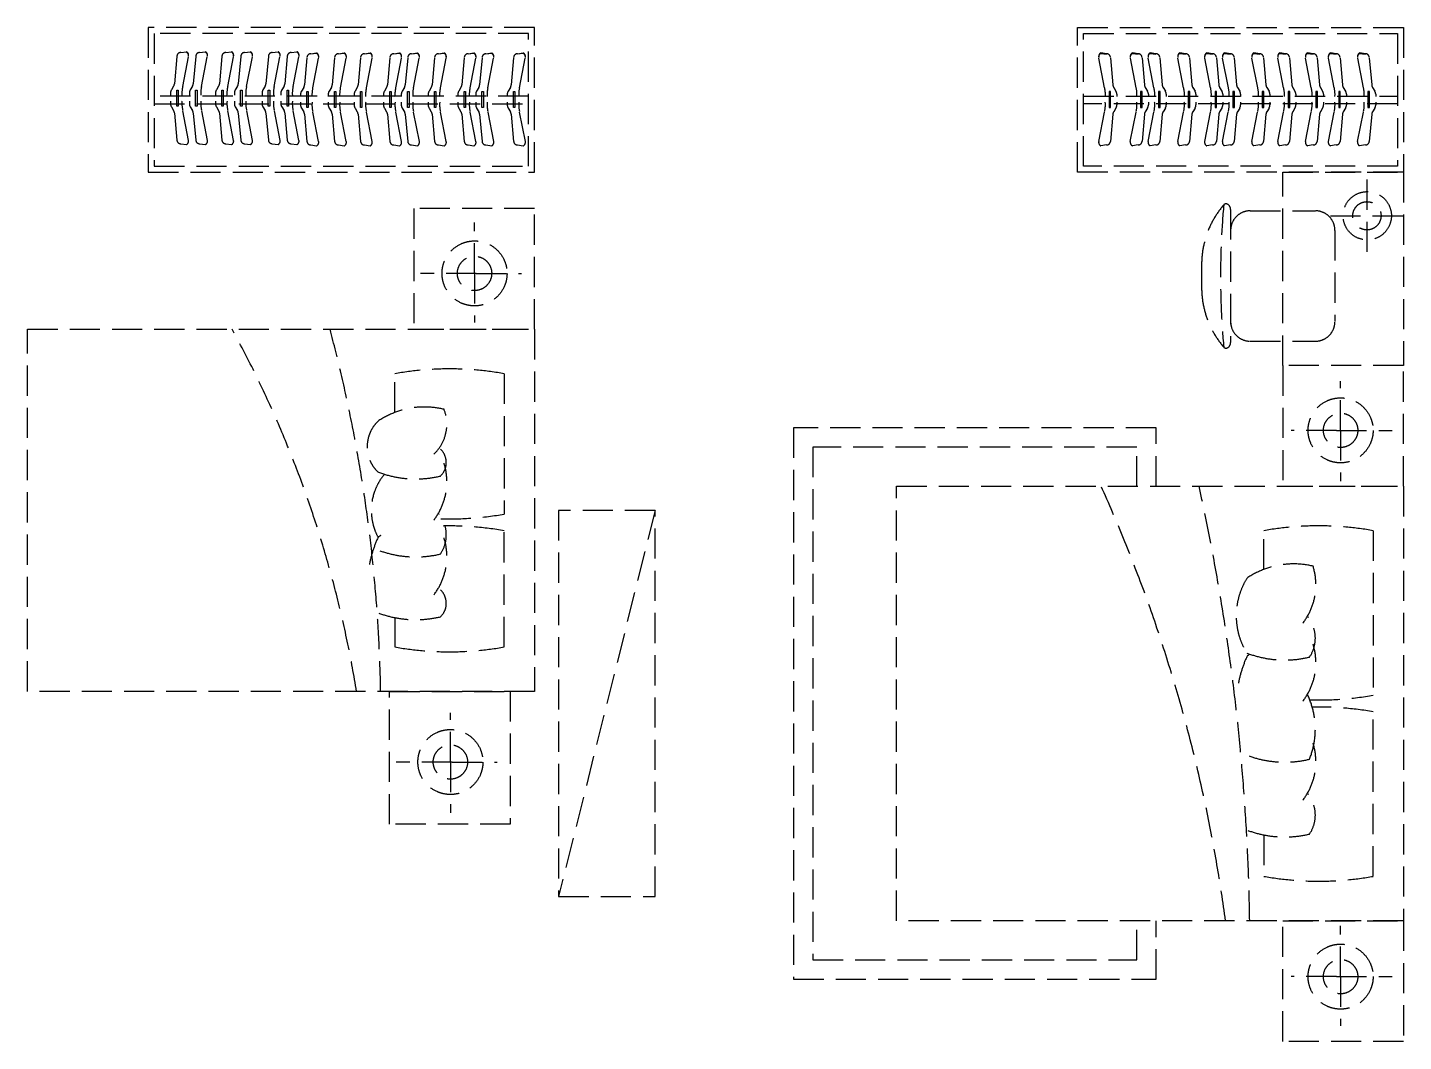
# Model space of a CAD drawing. Header units: inches. Extents: x -2597087 to 134135, y -662679 to 20000.
# Drawn here: x 33875 to 39575, y 7096 to 11296 of the extents above; entities that cross this region are included whole.
import ezdxf

# ---------------------------------------------------------------- set-up
doc = ezdxf.new("R2010")
doc.units = ezdxf.units.IN
doc.header["$LTSCALE"] = 100
doc.header["$MEASUREMENT"] = 0
doc.linetypes.add('$0$DASH', pattern=[0.35, 0.25, -0.1])
doc.linetypes.add('CENTER', pattern=[50.8, 31.75, -6.35, 6.35, -6.35])
doc.layers.add('-04给水图层', color=142, linetype='CENTER')

# ---------------------------------------------------------------- blocks, each defined once
blk = doc.blocks.new('h54h5h56j56')
at = {"layer": '-04给水图层', "color": 8, "linetype": '$0$DASH', "ltscale": 5}
for p, q in [((35975.1, 11296.3), (34375.1, 11296.3)), ((34375.1, 11296.3), (34375.1, 10696.5)), ((35975.1, 10696.5), (35975.1, 11296.3)), ((38225.1, 10696.5), (38225.1, 11296.3)), ((38225.1, 11296.3), (39575.1, 11296.3)), ((39575.1, 11296.3), (39575.1, 10696.5)), ((35950.1, 11271.3), (34400.1, 11271.3)), ((34400.1, 11271.3), (34400.1, 10721.5)), ((35950.1, 10721.5), (35950.1, 11271.3)), ((38250.1, 10721.5), (38250.1, 11271.3)), ((38250.1, 11271.3), (39550.1, 11271.3)), ((39550.1, 11271.3), (39550.1, 10721.5)), ((34494, 11176.2), (34483.9, 11063.5)), ((34509.9, 11192.7), (34534, 11196.1)), ((34534, 11194.2), (34509.9, 11190.9)), ((34518.1, 11052), (34542.4, 11176.9)), ((34572.1, 11176.2), (34562, 11063.5)), ((34588.1, 11192.7), (34612.1, 11196.1)), ((34612.1, 11194.2), (34588.1, 11190.9)), ((34596.3, 11052), (34620.5, 11176.9)), ((34680.5, 11176.2), (34670.4, 11063.5)), ((34696.4, 11192.7), (34720.5, 11196.1)), ((34720.5, 11194.2), (34696.4, 11190.9)), ((34704.6, 11052), (34728.9, 11176.9)), ((34758.6, 11176.2), (34748.5, 11063.5)), ((34774.6, 11192.7), (34798.6, 11196.1)), ((34798.6, 11194.2), (34774.6, 11190.9)), ((34782.8, 11052), (34807, 11176.9)), ((34873.1, 11176.2), (34863.1, 11063.5)), ((34889.1, 11192.7), (34913.1, 11196.1)), ((34913.1, 11194.2), (34889.1, 11190.9)), ((34897.3, 11052), (34921.5, 11176.9)), ((34951.3, 11176.2), (34941.2, 11063.5)), ((34967.2, 11192.7), (34991.3, 11196.1)), ((34991.3, 11194.2), (34967.2, 11190.9)), ((34975.4, 11052), (34999.7, 11176.9)), ((35048.7, 11187.5), (35072.8, 11190.9)), ((35072.8, 11189), (35048.7, 11185.7)), ((35163.4, 11187.5), (35187.4, 11190.9)), ((35187.4, 11189), (35163.4, 11185.7)), ((35270.8, 11187.5), (35294.8, 11190.9)), ((35294.8, 11189), (35270.8, 11185.7)), ((35392.3, 11187.5), (35416.4, 11190.9)), ((35416.4, 11189), (35392.3, 11185.7)), ((35466.1, 11187.5), (35490.1, 11190.9)), ((35490.1, 11189), (35466.1, 11185.7)), ((35577.5, 11187.5), (35601.5, 11190.9)), ((35601.5, 11189), (35577.5, 11185.7)), ((35700.4, 11187.5), (35724.4, 11190.9)), ((35724.4, 11189), (35700.4, 11185.7)), ((35774.2, 11187.5), (35798.2, 11190.9)), ((35798.2, 11189), (35774.2, 11185.7)), ((35905, 11187.5), (35929, 11190.9)), ((35929, 11189), (35905, 11185.7)), ((38345.2, 11187.5), (38321.2, 11190.9)), ((38321.2, 11189), (38345.2, 11185.7)), ((38476, 11187.5), (38452, 11190.9)), ((38452, 11189), (38476, 11185.7)), ((38549.8, 11187.5), (38525.7, 11190.9)), ((38525.7, 11189), (38549.8, 11185.7)), ((38672.7, 11187.5), (38648.7, 11190.9)), ((38648.7, 11189), (38672.7, 11185.7)), ((38784.1, 11187.5), (38760.1, 11190.9)), ((38760.1, 11189), (38784.1, 11185.7)), ((38857.9, 11187.5), (38833.8, 11190.9)), ((38833.8, 11189), (38857.9, 11185.7)), ((38979.4, 11187.5), (38955.4, 11190.9)), ((38955.4, 11189), (38979.4, 11185.7)), ((39086.8, 11187.5), (39062.8, 11190.9)), ((39062.8, 11189), (39086.8, 11185.7)), ((39201.4, 11187.5), (39177.4, 11190.9)), ((39177.4, 11189), (39201.4, 11185.7)), ((39296.4, 11187.5), (39272.4, 11190.9)), ((39272.4, 11189), (39296.4, 11185.7)), ((39417.6, 11187.5), (39393.5, 11190.9)), ((39393.5, 11189), (39417.6, 11185.7)), ((35032.8, 11171), (35022.7, 11058.3)), ((35057, 11046.9), (35081.2, 11171.7)), ((35147.4, 11171), (35137.3, 11058.3)), ((35171.6, 11046.9), (35195.8, 11171.7)), ((35254.8, 11171), (35244.8, 11058.3)), ((35279, 11046.9), (35303.3, 11171.7)), ((35376.4, 11171), (35366.3, 11058.3)), ((35400.5, 11046.9), (35424.8, 11171.7)), ((35450.1, 11171), (35440, 11058.3)), ((35474.3, 11046.9), (35498.5, 11171.7)), ((35561.5, 11171), (35551.5, 11058.3)), ((35585.7, 11046.9), (35609.9, 11171.7)), ((35684.5, 11171), (35674.4, 11058.3)), ((35708.6, 11046.9), (35732.9, 11171.7)), ((35758.2, 11171), (35748.1, 11058.3)), ((35782.4, 11046.9), (35806.6, 11171.7)), ((35889, 11171), (35879, 11058.3)), ((35913.2, 11046.9), (35937.5, 11171.7)), ((38337, 11046.9), (38312.7, 11171.7)), ((38361.1, 11171), (38371.2, 11058.3)), ((38467.8, 11046.9), (38443.5, 11171.7)), ((38492, 11171), (38502, 11058.3)), ((38541.5, 11046.9), (38517.3, 11171.7)), ((38565.7, 11171), (38575.8, 11058.3)), ((38664.5, 11046.9), (38640.2, 11171.7)), ((38688.6, 11171), (38698.7, 11058.3)), ((38775.9, 11046.9), (38751.6, 11171.7)), ((38800.1, 11171), (38810.1, 11058.3)), ((38849.6, 11046.9), (38825.4, 11171.7)), ((38873.8, 11171), (38883.9, 11058.3)), ((38971.2, 11046.9), (38946.9, 11171.7)), ((38995.3, 11171), (39005.4, 11058.3)), ((39078.6, 11046.9), (39054.4, 11171.7)), ((39102.8, 11171), (39112.9, 11058.3)), ((39193.2, 11046.9), (39169, 11171.7)), ((39217.4, 11171), (39227.5, 11058.3)), ((39288.2, 11046.9), (39263.9, 11171.7)), ((39312.3, 11171), (39322.4, 11058.3)), ((39409.4, 11046.9), (39385.1, 11171.7)), ((39433.5, 11171), (39443.6, 11058.3)), ((35950.1, 11012.1), (34400.1, 11012.1)), ((34467.4, 11025), (34467.4, 11015.8)), ((34480.4, 11052.8), (34471, 11037.7)), ((34493.1, 10970.5), (34493.1, 11037.1)), ((34493.1, 11037.1), (34499.5, 11037.1)), ((34499.5, 11037.1), (34499.5, 10970.5)), ((34545.6, 11025), (34545.6, 11015.8)), ((34558.5, 11052.8), (34549.2, 11037.7)), ((34571.2, 10970.5), (34571.2, 11037.1)), ((34571.2, 11037.1), (34577.6, 11037.1)), ((34577.6, 11037.1), (34577.6, 10970.5)), ((34653.9, 11025), (34653.9, 11015.8)), ((34666.9, 11052.8), (34657.5, 11037.7)), ((34679.6, 10970.5), (34679.6, 11037.1)), ((34679.6, 11037.1), (34686, 11037.1)), ((34686, 11037.1), (34686, 10970.5)), ((34732.1, 11025), (34732.1, 11015.8)), ((34745, 11052.8), (34735.7, 11037.7)), ((34757.7, 10970.5), (34757.7, 11037.1)), ((34757.7, 11037.1), (34764.1, 11037.1)), ((34764.1, 11037.1), (34764.1, 10970.5)), ((34846.6, 11025), (34846.6, 11015.8)), ((34859.5, 11052.8), (34850.2, 11037.7)), ((34872.2, 10970.5), (34872.2, 11037.1)), ((34872.2, 11037.1), (34878.6, 11037.1)), ((34878.6, 11037.1), (34878.6, 10970.5)), ((34924.7, 11025), (34924.7, 11015.8)), ((34937.7, 11052.8), (34928.3, 11037.7)), ((34950.4, 10970.5), (34950.4, 11037.1)), ((34950.4, 11037.1), (34956.8, 11037.1)), ((34956.8, 11037.1), (34956.8, 10970.5)), ((35006.3, 11019.8), (35006.3, 11010.6)), ((35019.2, 11047.6), (35009.8, 11032.5)), ((35031.9, 10965.3), (35031.9, 11031.9)), ((35031.9, 11031.9), (35038.3, 11031.9)), ((35038.3, 11031.9), (35038.3, 10965.3)), ((35120.9, 11019.8), (35120.9, 11010.6)), ((35133.8, 11047.6), (35124.4, 11032.5)), ((35146.5, 10965.3), (35146.5, 11031.9)), ((35146.5, 11031.9), (35152.9, 11031.9)), ((35152.9, 11031.9), (35152.9, 10965.3)), ((35228.3, 11019.8), (35228.3, 11010.6)), ((35241.3, 11047.6), (35231.9, 11032.5)), ((35254, 10965.3), (35254, 11031.9)), ((35254, 11031.9), (35260.3, 11031.9)), ((35260.3, 11031.9), (35260.3, 10965.3)), ((35349.8, 11019.8), (35349.8, 11010.6)), ((35362.8, 11047.6), (35353.4, 11032.5)), ((35375.5, 10965.3), (35375.5, 11031.9)), ((35375.5, 11031.9), (35381.9, 11031.9)), ((35381.9, 11031.9), (35381.9, 10965.3)), ((35423.6, 11019.8), (35423.6, 11010.6)), ((35436.5, 11047.6), (35427.2, 11032.5)), ((35449.2, 11031.9), (35455.6, 11031.9)), ((35449.2, 10965.3), (35449.2, 11031.9)), ((35455.6, 11031.9), (35455.6, 10965.3)), ((35535, 11019.8), (35535, 11010.6)), ((35547.9, 11047.6), (35538.6, 11032.5)), ((35560.6, 11031.9), (35567, 11031.9)), ((35560.6, 10965.3), (35560.6, 11031.9)), ((35567, 11031.9), (35567, 10965.3)), ((35657.9, 11019.8), (35657.9, 11010.6)), ((35670.9, 11047.6), (35661.5, 11032.5)), ((35683.6, 10965.3), (35683.6, 11031.9)), ((35683.6, 11031.9), (35690, 11031.9)), ((35690, 11031.9), (35690, 10965.3)), ((35731.7, 11019.8), (35731.7, 11010.6)), ((35744.6, 11047.6), (35735.3, 11032.5)), ((35757.3, 11031.9), (35763.7, 11031.9)), ((35757.3, 10965.3), (35757.3, 11031.9)), ((35763.7, 11031.9), (35763.7, 10965.3)), ((35862.5, 11019.8), (35862.5, 11010.6)), ((35875.5, 11047.6), (35866.1, 11032.5)), ((35888.2, 10965.3), (35888.2, 11031.9)), ((35888.2, 11031.9), (35894.5, 11031.9)), ((35894.5, 11031.9), (35894.5, 10965.3)), ((38250.1, 11012.1), (39550.1, 11012.1)), ((38355.6, 11031.9), (38355.6, 10965.3)), ((38362, 11031.9), (38355.6, 11031.9)), ((38362, 10965.3), (38362, 11031.9)), ((38374.7, 11047.6), (38384.1, 11032.5)), ((38387.7, 11019.8), (38387.7, 11010.6)), ((38492.8, 11031.9), (38486.4, 11031.9)), ((38486.4, 11031.9), (38486.4, 10965.3)), ((38492.8, 10965.3), (38492.8, 11031.9)), ((38505.5, 11047.6), (38514.9, 11032.5)), ((38518.5, 11019.8), (38518.5, 11010.6)), ((38560.2, 11031.9), (38560.2, 10965.3)), ((38566.6, 11031.9), (38560.2, 11031.9)), ((38566.6, 10965.3), (38566.6, 11031.9)), ((38579.3, 11047.6), (38588.7, 11032.5)), ((38592.3, 11019.8), (38592.3, 11010.6)), ((38689.5, 11031.9), (38683.1, 11031.9)), ((38683.1, 11031.9), (38683.1, 10965.3)), ((38689.5, 10965.3), (38689.5, 11031.9)), ((38702.2, 11047.6), (38711.6, 11032.5)), ((38715.2, 11019.8), (38715.2, 11010.6)), ((38800.9, 11031.9), (38794.5, 11031.9)), ((38794.5, 11031.9), (38794.5, 10965.3)), ((38800.9, 10965.3), (38800.9, 11031.9)), ((38813.6, 11047.6), (38823, 11032.5)), ((38826.6, 11019.8), (38826.6, 11010.6)), ((38868.3, 11031.9), (38868.3, 10965.3)), ((38874.7, 11031.9), (38868.3, 11031.9)), ((38874.7, 10965.3), (38874.7, 11031.9)), ((38887.4, 11047.6), (38896.8, 11032.5)), ((38900.4, 11019.8), (38900.4, 11010.6)), ((38989.8, 11031.9), (38989.8, 10965.3)), ((38996.2, 11031.9), (38989.8, 11031.9)), ((38996.2, 10965.3), (38996.2, 11031.9)), ((39008.9, 11047.6), (39018.3, 11032.5)), ((39021.9, 11019.8), (39021.9, 11010.6)), ((39097.3, 11031.9), (39097.3, 10965.3)), ((39103.7, 11031.9), (39097.3, 11031.9)), ((39103.7, 10965.3), (39103.7, 11031.9)), ((39116.4, 11047.6), (39125.7, 11032.5)), ((39129.3, 11019.8), (39129.3, 11010.6)), ((39211.9, 11031.9), (39211.9, 10965.3)), ((39218.3, 11031.9), (39211.9, 11031.9)), ((39218.3, 10965.3), (39218.3, 11031.9)), ((39231, 11047.6), (39240.3, 11032.5)), ((39243.9, 11019.8), (39243.9, 11010.6)), ((39306.8, 11031.9), (39306.8, 10965.3)), ((39313.2, 11031.9), (39306.8, 11031.9)), ((39313.2, 10965.3), (39313.2, 11031.9)), ((39325.9, 11047.6), (39335.3, 11032.5)), ((39338.9, 11019.8), (39338.9, 11010.6)), ((39428, 11031.9), (39428, 10965.3)), ((39434.4, 11031.9), (39428, 11031.9)), ((39434.4, 10965.3), (39434.4, 11031.9)), ((39447.1, 11047.6), (39456.5, 11032.5)), ((39460.1, 11019.8), (39460.1, 11010.6)), ((34400.1, 10980.7), (35950.1, 10980.7)), ((34467.4, 10991.8), (34467.4, 10980.7)), ((34471, 10968.1), (34480.4, 10952.9)), ((34499.5, 10970.5), (34493.1, 10970.5)), ((34542.4, 10828.8), (34518.1, 10953.7)), ((34545.6, 10991.8), (34545.6, 10980.7)), ((34549.2, 10968.1), (34558.5, 10952.9)), ((34577.6, 10970.5), (34571.2, 10970.5)), ((34620.5, 10828.8), (34596.3, 10953.7)), ((34653.9, 10991.8), (34653.9, 10980.7)), ((34657.5, 10968.1), (34666.9, 10952.9)), ((34686, 10970.5), (34679.6, 10970.5)), ((34728.9, 10828.8), (34704.6, 10953.7)), ((34732.1, 10991.8), (34732.1, 10980.7)), ((34735.7, 10968.1), (34745, 10952.9)), ((34764.1, 10970.5), (34757.7, 10970.5)), ((34807, 10828.8), (34782.8, 10953.7)), ((34846.6, 10991.8), (34846.6, 10980.7)), ((34850.2, 10968.1), (34859.5, 10952.9)), ((34878.6, 10970.5), (34872.2, 10970.5)), ((34921.5, 10828.8), (34897.3, 10953.7)), ((34924.7, 10991.8), (34924.7, 10980.7)), ((34928.3, 10968.1), (34937.7, 10952.9)), ((34956.8, 10970.5), (34950.4, 10970.5)), ((34999.7, 10828.8), (34975.4, 10953.7)), ((35006.3, 10986.6), (35006.3, 10975.5)), ((35009.8, 10962.9), (35019.2, 10947.7)), ((35038.3, 10965.3), (35031.9, 10965.3)), ((35081.2, 10823.6), (35057, 10948.5)), ((35120.9, 10986.6), (35120.9, 10975.5)), ((35124.4, 10962.9), (35133.8, 10947.7)), ((35152.9, 10965.3), (35146.5, 10965.3)), ((35195.8, 10823.6), (35171.6, 10948.5)), ((35228.3, 10986.6), (35228.3, 10975.5)), ((35231.9, 10962.9), (35241.3, 10947.7)), ((35260.3, 10965.3), (35254, 10965.3)), ((35303.3, 10823.6), (35279, 10948.5)), ((35349.8, 10986.6), (35349.8, 10975.5)), ((35353.4, 10962.9), (35362.8, 10947.7)), ((35381.9, 10965.3), (35375.5, 10965.3)), ((35424.8, 10823.6), (35400.5, 10948.5)), ((35423.6, 10986.6), (35423.6, 10975.5)), ((35427.2, 10962.9), (35436.5, 10947.7)), ((35455.6, 10965.3), (35449.2, 10965.3)), ((35498.5, 10823.6), (35474.3, 10948.5)), ((35535, 10986.6), (35535, 10975.5)), ((35538.6, 10962.9), (35547.9, 10947.7)), ((35567, 10965.3), (35560.6, 10965.3)), ((35609.9, 10823.6), (35585.7, 10948.5)), ((35657.9, 10986.6), (35657.9, 10975.5)), ((35661.5, 10962.9), (35670.9, 10947.7)), ((35690, 10965.3), (35683.6, 10965.3)), ((35732.9, 10823.6), (35708.6, 10948.5)), ((35731.7, 10986.6), (35731.7, 10975.5)), ((35735.3, 10962.9), (35744.6, 10947.7)), ((35763.7, 10965.3), (35757.3, 10965.3)), ((35806.6, 10823.6), (35782.4, 10948.5)), ((35862.5, 10986.6), (35862.5, 10975.5)), ((35866.1, 10962.9), (35875.5, 10947.7)), ((35894.5, 10965.3), (35888.2, 10965.3)), ((35937.5, 10823.6), (35913.2, 10948.5)), ((39550.1, 10980.7), (38250.1, 10980.7)), ((38312.7, 10823.6), (38337, 10948.5)), ((38355.6, 10965.3), (38362, 10965.3)), ((38384.1, 10962.9), (38374.7, 10947.7)), ((38387.7, 10986.6), (38387.7, 10975.5)), ((38443.5, 10823.6), (38467.8, 10948.5)), ((38486.4, 10965.3), (38492.8, 10965.3)), ((38514.9, 10962.9), (38505.5, 10947.7)), ((38517.3, 10823.6), (38541.5, 10948.5)), ((38518.5, 10986.6), (38518.5, 10975.5)), ((38560.2, 10965.3), (38566.6, 10965.3)), ((38588.7, 10962.9), (38579.3, 10947.7)), ((38592.3, 10986.6), (38592.3, 10975.5)), ((38640.2, 10823.6), (38664.5, 10948.5)), ((38683.1, 10965.3), (38689.5, 10965.3)), ((38711.6, 10962.9), (38702.2, 10947.7)), ((38715.2, 10986.6), (38715.2, 10975.5)), ((38751.6, 10823.6), (38775.9, 10948.5)), ((38794.5, 10965.3), (38800.9, 10965.3)), ((38823, 10962.9), (38813.6, 10947.7)), ((38825.4, 10823.6), (38849.6, 10948.5)), ((38826.6, 10986.6), (38826.6, 10975.5)), ((38868.3, 10965.3), (38874.7, 10965.3)), ((38896.8, 10962.9), (38887.4, 10947.7)), ((38900.4, 10986.6), (38900.4, 10975.5)), ((38946.9, 10823.6), (38971.2, 10948.5)), ((38989.8, 10965.3), (38996.2, 10965.3)), ((39018.3, 10962.9), (39008.9, 10947.7)), ((39021.9, 10986.6), (39021.9, 10975.5)), ((39054.4, 10823.6), (39078.6, 10948.5)), ((39097.3, 10965.3), (39103.7, 10965.3)), ((39125.7, 10962.9), (39116.4, 10947.7)), ((39129.3, 10986.6), (39129.3, 10975.5)), ((39169, 10823.6), (39193.2, 10948.5)), ((39211.9, 10965.3), (39218.3, 10965.3)), ((39240.3, 10962.9), (39231, 10947.7)), ((39243.9, 10986.6), (39243.9, 10975.5)), ((39263.9, 10823.6), (39288.2, 10948.5)), ((39306.8, 10965.3), (39313.2, 10965.3)), ((39335.3, 10962.9), (39325.9, 10947.7)), ((39338.9, 10986.6), (39338.9, 10975.5)), ((39385.1, 10823.6), (39409.4, 10948.5)), ((39428, 10965.3), (39434.4, 10965.3)), ((39456.5, 10962.9), (39447.1, 10947.7)), ((39460.1, 10986.6), (39460.1, 10975.5)), ((34483.9, 10942.2), (34494, 10829.6)), ((34562, 10942.2), (34572.1, 10829.6)), ((34670.4, 10942.2), (34680.5, 10829.6)), ((34748.5, 10942.2), (34758.6, 10829.6)), ((34863.1, 10942.2), (34873.1, 10829.6)), ((34941.2, 10942.2), (34951.3, 10829.6)), ((35022.7, 10937), (35032.8, 10824.4)), ((35137.3, 10937), (35147.4, 10824.4)), ((35244.8, 10937), (35254.8, 10824.4)), ((35366.3, 10937), (35376.4, 10824.4)), ((35440, 10937), (35450.1, 10824.4)), ((35551.5, 10937), (35561.5, 10824.4)), ((35674.4, 10937), (35684.5, 10824.4)), ((35748.1, 10937), (35758.2, 10824.4)), ((35879, 10937), (35889, 10824.4)), ((38371.2, 10937), (38361.1, 10824.4)), ((38502, 10937), (38492, 10824.4)), ((38575.8, 10937), (38565.7, 10824.4)), ((38698.7, 10937), (38688.6, 10824.4)), ((38810.1, 10937), (38800.1, 10824.4)), ((38883.9, 10937), (38873.8, 10824.4)), ((39005.4, 10937), (38995.3, 10824.4)), ((39112.9, 10937), (39102.8, 10824.4)), ((39227.5, 10937), (39217.4, 10824.4)), ((39322.4, 10937), (39312.3, 10824.4)), ((39443.6, 10937), (39433.5, 10824.4)), ((34509.9, 10814.9), (34534, 10811.5)), ((34588.1, 10814.9), (34612.1, 10811.5)), ((34696.4, 10814.9), (34720.5, 10811.5)), ((34774.6, 10814.9), (34798.6, 10811.5)), ((34889.1, 10814.9), (34913.1, 10811.5)), ((34967.2, 10814.9), (34991.3, 10811.5)), ((35048.7, 10809.7), (35072.8, 10806.3)), ((35163.4, 10809.7), (35187.4, 10806.3)), ((35270.8, 10809.7), (35294.8, 10806.3)), ((35392.3, 10809.7), (35416.4, 10806.3)), ((35466.1, 10809.7), (35490.1, 10806.3)), ((35577.5, 10809.7), (35601.5, 10806.3)), ((35700.4, 10809.7), (35724.4, 10806.3)), ((35774.2, 10809.7), (35798.2, 10806.3)), ((35905, 10809.7), (35929, 10806.3)), ((38345.2, 10809.7), (38321.2, 10806.3)), ((38476, 10809.7), (38452, 10806.3)), ((38549.8, 10809.7), (38525.7, 10806.3)), ((38672.7, 10809.7), (38648.7, 10806.3)), ((38784.1, 10809.7), (38760.1, 10806.3)), ((38857.9, 10809.7), (38833.8, 10806.3)), ((38979.4, 10809.7), (38955.4, 10806.3)), ((39086.8, 10809.7), (39062.8, 10806.3)), ((39201.4, 10809.7), (39177.4, 10806.3)), ((39296.4, 10809.7), (39272.4, 10806.3)), ((39417.6, 10809.7), (39393.5, 10806.3)), ((34400.1, 10721.5), (35950.1, 10721.5)), ((39550.1, 10721.5), (38250.1, 10721.5)), ((34375.1, 10696.5), (35975.1, 10696.5)), ((39575.1, 10696.5), (38225.1, 10696.5)), ((39075.1, 9896.2), (39075.1, 10696.5)), ((39075.1, 10696.5), (39575.1, 10696.5)), ((39423.7, 10666.5), (39423.7, 10366.5)), ((39575.1, 10696.5), (39575.1, 9896.2)), ((35975.1, 10546.2), (35475.1, 10546.2)), ((35475.1, 10546.2), (35475.1, 10046.3)), ((35975.1, 10046.3), (35975.1, 10546.2)), ((35727, 10277.8), (35727, 10488.8)), ((38859.1, 10543), (38859.1, 9991)), ((38940.1, 10537), (39210.1, 10537)), ((39272.4, 10516.5), (39572.4, 10516.5)), ((39291.1, 10456), (39291.1, 10078)), ((38739.1, 10326.5), (38739.1, 10207.6)), ((35734.1, 10277.8), (35502.6, 10277.8)), ((35727, 10277.8), (35727, 10074.5)), ((35734.1, 10277.8), (35920.9, 10277.8)), ((33875.2, 8546.3), (33875.2, 10046.3)), ((33875.2, 10046.3), (35975.1, 10046.3)), ((35475.1, 10046.3), (35975.1, 10046.3)), ((35975.1, 10046.3), (35975.1, 10046.3)), ((35975.1, 10046.3), (35975.1, 8546.3)), ((38940.1, 9997), (39210.1, 9997)), ((35396.6, 9701.7), (35396.6, 9862.1)), ((35850, 9862.1), (35850, 9280.9)), ((39575.1, 9896.2), (39075.1, 9896.2)), ((39075.1, 9896.2), (39075.1, 9396.2)), ((39575.1, 9896.2), (39075.1, 9896.2)), ((39575.1, 9396.2), (39575.1, 9896.2)), ((39314.7, 9627.7), (39314.7, 9831)), ((38550.2, 9638.7), (37048.5, 9638.7)), ((37048.5, 9638.7), (37048.5, 7353.8)), ((38550.2, 9396.2), (38550.2, 9638.7)), ((39297.4, 9627.7), (39110.5, 9627.7)), ((39297.4, 9627.7), (39528.8, 9627.7)), ((39314.7, 9627.7), (39314.7, 9416.6)), ((38470.2, 9558.7), (37128.5, 9558.7)), ((37128.5, 9558.7), (37128.5, 7433.8)), ((38470.2, 9396.2), (38470.2, 9558.7)), ((37475.2, 7596.2), (37475.2, 9396.2)), ((37475.2, 9396.2), (39575.1, 9396.2)), ((39075.1, 9396.2), (39575.1, 9396.2)), ((39575.1, 9396.2), (39575.1, 9396.2)), ((39575.1, 9396.2), (39575.1, 7596.2)), ((36475.1, 9296.2), (36075.1, 9296.2)), ((36075.1, 9296.2), (36075.1, 7696.2)), ((36475.1, 9296.2), (36075.1, 7696.2)), ((36475.1, 7696.2), (36475.1, 9296.2)), ((35850, 8730.4), (35850, 9211.6)), ((38996.6, 9051.7), (38996.6, 9212.1)), ((39450, 9212.1), (39450, 8530.9)), ((35396.6, 8852), (35396.6, 8730.4)), ((35975.1, 8546.3), (33875.2, 8546.3)), ((35375.1, 8546.3), (35875.1, 8546.3)), ((35375.1, 7996.3), (35375.1, 8546.3)), ((35875.1, 8546.3), (35875.1, 7996.3)), ((35627, 8253.9), (35627, 8457.1)), ((39450, 7780.4), (39450, 8461.6)), ((35634.1, 8253.9), (35402.6, 8253.9)), ((35627, 8253.9), (35627, 8042.8)), ((35634.1, 8253.9), (35820.9, 8253.9)), ((35875.1, 7996.3), (35375.1, 7996.3)), ((38996.6, 7952), (38996.6, 7780.4)), ((36075.1, 7696.2), (36475.1, 7696.2)), ((39575.1, 7596.2), (37475.2, 7596.2)), ((38470.2, 7433.8), (38470.2, 7596.2)), ((38550.2, 7353.8), (38550.2, 7596.2)), ((39075.1, 7096.3), (39075.1, 7596.2)), ((39075.1, 7596.2), (39575.1, 7596.2)), ((39575.1, 7596.2), (39575.1, 7096.3)), ((39314.7, 7364.8), (39314.7, 7575.8)), ((37128.5, 7433.8), (38470.2, 7433.8)), ((37048.5, 7353.8), (38550.2, 7353.8)), ((39297.4, 7364.8), (39110.5, 7364.8)), ((39297.4, 7364.8), (39528.8, 7364.8)), ((39314.7, 7364.8), (39314.7, 7161.5)), ((39575.1, 7096.3), (39075.1, 7096.3))]:
    blk.add_line(p, q, dxfattribs=at)
for centre, radius in [((39425.1, 10516.5), 100), ((39423.7, 10516.5), 58.5), ((35727, 10277.8), 134.6), ((35727, 10277.8), 71.1), ((39314.7, 9627.7), 134.6), ((39314.7, 9627.7), 71.1), ((35627, 8253.9), 134.6), ((35627, 8253.9), 71.1), ((39314.7, 7364.8), 134.6), ((39314.7, 7364.8), 71.1)]:
    blk.add_circle(centre, radius, dxfattribs=at)
for centre, radius, start, end in [((34509.9, 11176.7), 16, 90, 175.3763), ((34526.7, 11181.8), 16, 349.0111, 62.9433), ((34526.7, 11180), 16, 349.0111, 62.9433), ((34588.1, 11176.7), 16, 90, 175.3763), ((34604.8, 11181.8), 16, 349.0111, 62.9433), ((34604.8, 11180), 16, 349.0111, 62.9433), ((34696.4, 11176.7), 16, 90, 175.3763), ((34713.2, 11181.8), 16, 349.0111, 62.9433), ((34713.2, 11180), 16, 349.0111, 62.9433), ((34774.6, 11176.7), 16, 90, 175.3763), ((34791.3, 11181.8), 16, 349.0111, 62.9433), ((34791.3, 11180), 16, 349.0111, 62.9433), ((34889.1, 11176.7), 16, 90, 175.3763), ((34905.8, 11181.8), 16, 349.0111, 62.9433), ((34905.8, 11180), 16, 349.0111, 62.9433), ((34967.2, 11176.7), 16, 90, 175.3763), ((34984, 11181.8), 16, 349.0111, 62.9433), ((34984, 11180), 16, 349.0111, 62.9433), ((35048.7, 11171.5), 16, 90, 175.3763), ((35065.5, 11176.6), 16, 349.0111, 62.9433), ((35065.5, 11174.8), 16, 349.0111, 62.9433), ((35163.4, 11171.5), 16, 90, 175.3763), ((35180.1, 11176.6), 16, 349.0111, 62.9433), ((35180.1, 11174.8), 16, 349.0111, 62.9433), ((35270.8, 11171.5), 16, 90, 175.3763), ((35287.5, 11176.6), 16, 349.0111, 62.9433), ((35287.5, 11174.8), 16, 349.0111, 62.9433), ((35392.3, 11171.5), 16, 90, 175.3763), ((35409.1, 11176.6), 16, 349.0111, 62.9433), ((35409.1, 11174.8), 16, 349.0111, 62.9433), ((35466.1, 11171.5), 16, 90, 175.3763), ((35482.8, 11176.6), 16, 349.0111, 62.9433), ((35482.8, 11174.8), 16, 349.0111, 62.9433), ((35577.5, 11171.5), 16, 90, 175.3763), ((35594.2, 11176.6), 16, 349.0111, 62.9433), ((35594.2, 11174.8), 16, 349.0111, 62.9433), ((35700.4, 11171.5), 16, 90, 175.3763), ((35717.2, 11176.6), 16, 349.0111, 62.9433), ((35717.2, 11174.8), 16, 349.0111, 62.9433), ((35774.2, 11171.5), 16, 90, 175.3763), ((35790.9, 11176.6), 16, 349.0111, 62.9433), ((35790.9, 11174.8), 16, 349.0111, 62.9433), ((35905, 11171.5), 16, 90, 175.3763), ((35921.7, 11176.6), 16, 349.0111, 62.9433), ((35921.7, 11174.8), 16, 349.0111, 62.9433), ((38328.4, 11176.6), 16, 117.0567, 190.9889), ((38328.4, 11174.8), 16, 117.0567, 190.9889), ((38345.2, 11171.5), 16, 4.6237, 90), ((38459.2, 11176.6), 16, 117.0567, 190.9889), ((38459.2, 11174.8), 16, 117.0567, 190.9889), ((38476, 11171.5), 16, 4.6237, 90), ((38533, 11176.6), 16, 117.0567, 190.9889), ((38533, 11174.8), 16, 117.0567, 190.9889), ((38549.8, 11171.5), 16, 4.6237, 90), ((38655.9, 11176.6), 16, 117.0567, 190.9889), ((38655.9, 11174.8), 16, 117.0567, 190.9889), ((38672.7, 11171.5), 16, 4.6237, 90), ((38767.3, 11176.6), 16, 117.0567, 190.9889), ((38767.3, 11174.8), 16, 117.0567, 190.9889), ((38784.1, 11171.5), 16, 4.6237, 90), ((38841.1, 11176.6), 16, 117.0567, 190.9889), ((38841.1, 11174.8), 16, 117.0567, 190.9889), ((38857.9, 11171.5), 16, 4.6237, 90), ((38962.6, 11176.6), 16, 117.0567, 190.9889), ((38962.6, 11174.8), 16, 117.0567, 190.9889), ((38979.4, 11171.5), 16, 4.6237, 90), ((39070.1, 11176.6), 16, 117.0567, 190.9889), ((39070.1, 11174.8), 16, 117.0567, 190.9889), ((39086.8, 11171.5), 16, 4.6237, 90), ((39184.7, 11176.6), 16, 117.0567, 190.9889), ((39184.7, 11174.8), 16, 117.0567, 190.9889), ((39201.4, 11171.5), 16, 4.6237, 90), ((39279.6, 11176.6), 16, 117.0567, 190.9889), ((39279.6, 11174.8), 16, 117.0567, 190.9889), ((39296.4, 11171.5), 16, 4.6237, 90), ((39400.8, 11176.6), 16, 117.0567, 190.9889), ((39400.8, 11174.8), 16, 117.0567, 190.9889), ((39417.6, 11171.5), 16, 4.6237, 90), ((34460, 11065.5), 24, 328.2863, 355.3763), ((34538.1, 11065.5), 24, 328.2863, 355.3763), ((34646.5, 11065.5), 24, 328.2863, 355.3763), ((34724.6, 11065.5), 24, 328.2863, 355.3763), ((34839.1, 11065.5), 24, 328.2863, 355.3763), ((34917.3, 11065.5), 24, 328.2863, 355.3763), ((34998.8, 11060.3), 24, 328.2863, 355.3763), ((35113.4, 11060.3), 24, 328.2863, 355.3763), ((35220.8, 11060.3), 24, 328.2863, 355.3763), ((35342.4, 11060.3), 24, 328.2863, 355.3763), ((35416.1, 11060.3), 24, 328.2863, 355.3763), ((35527.5, 11060.3), 24, 328.2863, 355.3763), ((35650.5, 11060.3), 24, 328.2863, 355.3763), ((35724.2, 11060.3), 24, 328.2863, 355.3763), ((35855, 11060.3), 24, 328.2863, 355.3763), ((38395.1, 11060.3), 24, 184.6237, 211.7137), ((38526, 11060.3), 24, 184.6237, 211.7137), ((38599.7, 11060.3), 24, 184.6237, 211.7137), ((38722.6, 11060.3), 24, 184.6237, 211.7137), ((38834.1, 11060.3), 24, 184.6237, 211.7137), ((38907.8, 11060.3), 24, 184.6237, 211.7137), ((39029.3, 11060.3), 24, 184.6237, 211.7137), ((39136.8, 11060.3), 24, 184.6237, 211.7137), ((39251.4, 11060.3), 24, 184.6237, 211.7137), ((39346.3, 11060.3), 24, 184.6237, 211.7137), ((39467.5, 11060.3), 24, 184.6237, 211.7137), ((34491.4, 11025), 24, 148.2863, 180), ((34629.6, 11024.6), 114.8, 166.1772, 184.416), ((34569.6, 11025), 24, 148.2863, 180), ((34707.7, 11024.6), 114.8, 166.1772, 184.416), ((34677.9, 11025), 24, 148.2863, 180), ((34816.1, 11024.6), 114.8, 166.1772, 184.416), ((34756.1, 11025), 24, 148.2863, 180), ((34894.2, 11024.6), 114.8, 166.1772, 184.416), ((34870.6, 11025), 24, 148.2863, 180), ((35008.7, 11024.6), 114.8, 166.1772, 184.416), ((34948.7, 11025), 24, 148.2863, 180), ((35086.9, 11024.6), 114.8, 166.1772, 184.416), ((35030.3, 11019.8), 24, 148.2863, 180), ((35168.4, 11019.4), 114.8, 166.1772, 184.416), ((35144.9, 11019.8), 24, 148.2863, 180), ((35283, 11019.4), 114.8, 166.1772, 184.416), ((35252.3, 11019.8), 24, 148.2863, 180), ((35390.4, 11019.4), 114.8, 166.1772, 184.416), ((35373.8, 11019.8), 24, 148.2863, 180), ((35512, 11019.4), 114.8, 166.1772, 184.416), ((35447.6, 11019.8), 24, 148.2863, 180), ((35585.7, 11019.4), 114.8, 166.1772, 184.416), ((35559, 11019.8), 24, 148.2863, 180), ((35697.1, 11019.4), 114.8, 166.1772, 184.416), ((35681.9, 11019.8), 24, 148.2863, 180), ((35820.1, 11019.4), 114.8, 166.1772, 184.416), ((35755.7, 11019.8), 24, 148.2863, 180), ((35893.8, 11019.4), 114.8, 166.1772, 184.416), ((35886.5, 11019.8), 24, 148.2863, 180), ((36024.6, 11019.4), 114.8, 166.1772, 184.416), ((38225.5, 11019.4), 114.8, 355.584, 13.8228), ((38363.7, 11019.8), 24, 0, 31.7137), ((38356.4, 11019.4), 114.8, 355.584, 13.8228), ((38494.5, 11019.8), 24, 0, 31.7137), ((38430.1, 11019.4), 114.8, 355.584, 13.8228), ((38568.3, 11019.8), 24, 0, 31.7137), ((38553, 11019.4), 114.8, 355.584, 13.8228), ((38691.2, 11019.8), 24, 0, 31.7137), ((38664.4, 11019.4), 114.8, 355.584, 13.8228), ((38802.6, 11019.8), 24, 0, 31.7137), ((38738.2, 11019.4), 114.8, 355.584, 13.8228), ((38876.4, 11019.8), 24, 0, 31.7137), ((38859.7, 11019.4), 114.8, 355.584, 13.8228), ((38997.9, 11019.8), 24, 0, 31.7137), ((38967.2, 11019.4), 114.8, 355.584, 13.8228), ((39105.3, 11019.8), 24, 0, 31.7137), ((39081.8, 11019.4), 114.8, 355.584, 13.8228), ((39219.9, 11019.8), 24, 0, 31.7137), ((39176.7, 11019.4), 114.8, 355.584, 13.8228), ((39314.9, 11019.8), 24, 0, 31.7137), ((39297.9, 11019.4), 114.8, 355.584, 13.8228), ((39436.1, 11019.8), 24, 0, 31.7137), ((34491.4, 10980.7), 24, 180, 211.7137), ((34460, 10940.3), 24, 4.6237, 31.7137), ((34629.6, 10981.1), 114.8, 174.6535, 193.8228), ((34569.6, 10980.7), 24, 180, 211.7137), ((34538.1, 10940.3), 24, 4.6237, 31.7137), ((34707.7, 10981.1), 114.8, 174.6535, 193.8228), ((34677.9, 10980.7), 24, 180, 211.7137), ((34646.5, 10940.3), 24, 4.6237, 31.7137), ((34816.1, 10981.1), 114.8, 174.6535, 193.8228), ((34756.1, 10980.7), 24, 180, 211.7137), ((34724.6, 10940.3), 24, 4.6237, 31.7137), ((34894.2, 10981.1), 114.8, 174.6535, 193.8228), ((34870.6, 10980.7), 24, 180, 211.7137), ((34839.1, 10940.3), 24, 4.6237, 31.7137), ((35008.7, 10981.1), 114.8, 174.6535, 193.8228), ((34948.7, 10980.7), 24, 180, 211.7137), ((34917.3, 10940.3), 24, 4.6237, 31.7137), ((35086.9, 10981.1), 114.8, 174.6535, 193.8228), ((35030.3, 10975.5), 24, 180, 211.7137), ((34998.8, 10935.1), 24, 4.6237, 31.7137), ((35168.4, 10975.9), 114.8, 174.6535, 193.8228), ((35144.9, 10975.5), 24, 180, 211.7137), ((35113.4, 10935.1), 24, 4.6237, 31.7137), ((35283, 10975.9), 114.8, 174.6535, 193.8228), ((35252.3, 10975.5), 24, 180, 211.7137), ((35220.8, 10935.1), 24, 4.6237, 31.7137), ((35390.4, 10975.9), 114.8, 174.6535, 193.8228), ((35373.8, 10975.5), 24, 180, 211.7137), ((35342.4, 10935.1), 24, 4.6237, 31.7137), ((35512, 10975.9), 114.8, 174.6535, 193.8228), ((35447.6, 10975.5), 24, 180, 211.7137), ((35416.1, 10935.1), 24, 4.6237, 31.7137), ((35585.7, 10975.9), 114.8, 174.6535, 193.8228), ((35559, 10975.5), 24, 180, 211.7137), ((35527.5, 10935.1), 24, 4.6237, 31.7137), ((35697.1, 10975.9), 114.8, 174.6535, 193.8228), ((35681.9, 10975.5), 24, 180, 211.7137), ((35650.5, 10935.1), 24, 4.6237, 31.7137), ((35820.1, 10975.9), 114.8, 174.6535, 193.8228), ((35755.7, 10975.5), 24, 180, 211.7137), ((35724.2, 10935.1), 24, 4.6237, 31.7137), ((35893.8, 10975.9), 114.8, 174.6535, 193.8228), ((35886.5, 10975.5), 24, 180, 211.7137), ((35855, 10935.1), 24, 4.6237, 31.7137), ((36024.6, 10975.9), 114.8, 174.6535, 193.8228), ((38225.5, 10975.9), 114.8, 346.1772, 5.3465), ((38395.1, 10935.1), 24, 148.2863, 175.3763), ((38363.7, 10975.5), 24, 328.2863, 0), ((38356.4, 10975.9), 114.8, 346.1772, 5.3465), ((38526, 10935.1), 24, 148.2863, 175.3763), ((38494.5, 10975.5), 24, 328.2863, 0), ((38430.1, 10975.9), 114.8, 346.1772, 5.3465), ((38599.7, 10935.1), 24, 148.2863, 175.3763), ((38568.3, 10975.5), 24, 328.2863, 0), ((38553, 10975.9), 114.8, 346.1772, 5.3465), ((38722.6, 10935.1), 24, 148.2863, 175.3763), ((38691.2, 10975.5), 24, 328.2863, 0), ((38664.4, 10975.9), 114.8, 346.1772, 5.3465), ((38834.1, 10935.1), 24, 148.2863, 175.3763), ((38802.6, 10975.5), 24, 328.2863, 0), ((38738.2, 10975.9), 114.8, 346.1772, 5.3465), ((38907.8, 10935.1), 24, 148.2863, 175.3763), ((38876.4, 10975.5), 24, 328.2863, 0), ((38859.7, 10975.9), 114.8, 346.1772, 5.3465), ((39029.3, 10935.1), 24, 148.2863, 175.3763), ((38997.9, 10975.5), 24, 328.2863, 0), ((38967.2, 10975.9), 114.8, 346.1772, 5.3465), ((39136.8, 10935.1), 24, 148.2863, 175.3763), ((39105.3, 10975.5), 24, 328.2863, 0), ((39081.8, 10975.9), 114.8, 346.1772, 5.3465), ((39251.4, 10935.1), 24, 148.2863, 175.3763), ((39219.9, 10975.5), 24, 328.2863, 0), ((39176.7, 10975.9), 114.8, 346.1772, 5.3465), ((39346.3, 10935.1), 24, 148.2863, 175.3763), ((39314.9, 10975.5), 24, 328.2863, 0), ((39297.9, 10975.9), 114.8, 346.1772, 5.3465), ((39467.5, 10935.1), 24, 148.2863, 175.3763), ((39436.1, 10975.5), 24, 328.2863, 0), ((34509.9, 10830.9), 16, 184.6237, 270), ((34526.7, 10825.8), 16, 297.0567, 10.9889), ((34588.1, 10830.9), 16, 184.6237, 270), ((34604.8, 10825.8), 16, 297.0567, 10.9889), ((34696.4, 10830.9), 16, 184.6237, 270), ((34713.2, 10825.8), 16, 297.0567, 10.9889), ((34774.6, 10830.9), 16, 184.6237, 270), ((34791.3, 10825.8), 16, 297.0567, 10.9889), ((34889.1, 10830.9), 16, 184.6237, 270), ((34905.8, 10825.8), 16, 297.0567, 10.9889), ((34967.2, 10830.9), 16, 184.6237, 270), ((34984, 10825.8), 16, 297.0567, 10.9889), ((35048.7, 10825.7), 16, 184.6237, 270), ((35065.5, 10820.6), 16, 297.0567, 10.9889), ((35163.4, 10825.7), 16, 184.6237, 270), ((35180.1, 10820.6), 16, 297.0567, 10.9889), ((35270.8, 10825.7), 16, 184.6237, 270), ((35287.5, 10820.6), 16, 297.0567, 10.9889), ((35392.3, 10825.7), 16, 184.6237, 270), ((35409.1, 10820.6), 16, 297.0567, 10.9889), ((35466.1, 10825.7), 16, 184.6237, 270), ((35482.8, 10820.6), 16, 297.0567, 10.9889), ((35577.5, 10825.7), 16, 184.6237, 270), ((35594.2, 10820.6), 16, 297.0567, 10.9889), ((35700.4, 10825.7), 16, 184.6237, 270), ((35717.2, 10820.6), 16, 297.0567, 10.9889), ((35774.2, 10825.7), 16, 184.6237, 270), ((35790.9, 10820.6), 16, 297.0567, 10.9889), ((35905, 10825.7), 16, 184.6237, 270), ((35921.7, 10820.6), 16, 297.0567, 10.9889), ((38328.4, 10820.6), 16, 169.0111, 242.9433), ((38345.2, 10825.7), 16, 270, 355.3763), ((38459.2, 10820.6), 16, 169.0111, 242.9433), ((38476, 10825.7), 16, 270, 355.3763), ((38533, 10820.6), 16, 169.0111, 242.9433), ((38549.8, 10825.7), 16, 270, 355.3763), ((38655.9, 10820.6), 16, 169.0111, 242.9433), ((38672.7, 10825.7), 16, 270, 355.3763), ((38767.3, 10820.6), 16, 169.0111, 242.9433), ((38784.1, 10825.7), 16, 270, 355.3763), ((38841.1, 10820.6), 16, 169.0111, 242.9433), ((38857.9, 10825.7), 16, 270, 355.3763), ((38962.6, 10820.6), 16, 169.0111, 242.9433), ((38979.4, 10825.7), 16, 270, 355.3763), ((39070.1, 10820.6), 16, 169.0111, 242.9433), ((39086.8, 10825.7), 16, 270, 355.3763), ((39184.7, 10820.6), 16, 169.0111, 242.9433), ((39201.4, 10825.7), 16, 270, 355.3763), ((39279.6, 10820.6), 16, 169.0111, 242.9433), ((39296.4, 10825.7), 16, 270, 355.3763), ((39400.8, 10820.6), 16, 169.0111, 242.9433), ((39417.6, 10825.7), 16, 270, 355.3763), ((39117.7, 10314.8), 378.7, 139.2716, 178.2331), ((42072.5, 10266.9), 3255.3, 174.8005, 185.1959), ((38839.8, 10554.1), 12, 67.3282, 139.2716), ((38835.1, 10543), 24, 359.9982, 67.3282), ((38940.1, 10456), 81, 89.9982, 179.9982), ((39210.1, 10456), 81, 359.9982, 89.9982), ((39117.7, 10219.2), 378.7, 181.7633, 220.7247), ((30631.3, 7801.5), 4666.7, 9.1833, 28.7518), ((29075.6, 8435), 6263.5, 1.01797, 14.90698), ((38940.1, 10078), 81, 179.9982, 269.9982), ((39210.1, 10078), 81, 269.9982, 359.9982), ((38835.1, 9991), 24, 292.6682, 359.9982), ((38839.8, 9980), 12, 220.7247, 292.6682), ((35623.3, 8587.5), 1294.7, 79.916, 100.084), ((35519.7, 9379.3), 345.1, 76.4447, 123.8917), ((35442.4, 9653.1), 169.9, 313.0537, 21.3114), ((35429.3, 9559.9), 147.1, 133.9253, 225.2804), ((35533.3, 9494.3), 76.7, 313.3749, 55.071), ((35352.4, 9414.6), 260, 322.3924, 17.2793), ((35533.6, 9295.9), 234.3, 140.2181, 208.2991), ((35483.3, 9870.8), 444.3, 249.2401, 283.3666), ((32406.8, 6728), 6489.8, 7.68824, 24.27646), ((29982.5, 7464.6), 8956.6, 0.84217, 12.45471), ((35469.8, 9194), 140.2, 325.948, 39.9987), ((35623.3, 10555.6), 1294.7, 268.3992, 280.084), ((35779.6, 8978), 497.3, 155.4242, 169.0902), ((35519.7, 8898.3), 345.1, 121.5334, 123.8917), ((35352.4, 9104.6), 260, 322.3924, 17.2793), ((35623.3, 7937), 1294.7, 79.916, 91.1525), ((39223.3, 7937.4), 1294.7, 79.916, 100.084), ((35483.3, 9547.8), 444.3, 250.5323, 283.3666), ((39119.7, 8729.3), 345.1, 76.4447, 123.8917), ((38952.4, 8987.6), 260, 322.3924, 17.2793), ((39176.2, 8859.4), 294, 147.8617, 211.5998), ((35533.3, 8911.2), 76.7, 313.3749, 55.071), ((35483.3, 9287.7), 444.3, 249.7972, 283.3666), ((39069.8, 8767), 140.2, 325.948, 39.9987), ((35623.3, 10005.1), 1294.7, 259.916, 280.084), ((38952.4, 8664.6), 260, 322.3924, 17.2793), ((39379.6, 8485.9), 497.3, 155.4242, 169.0902), ((39083.3, 9120.7), 444.3, 249.2401, 283.3666), ((39119.7, 8406.3), 345.1, 121.5334, 123.8917), ((38876.5, 8389.9), 333.5, 338.1091, 25.6256), ((39223.3, 9805.5), 1294.7, 268.3992, 280.084), ((39223.3, 7186.9), 1294.7, 79.916, 91.1525), ((38952.4, 8254.5), 260, 322.3924, 17.2793), ((39083.3, 8697.7), 444.3, 250.5323, 283.3666), ((39069.8, 8034), 140.2, 325.948, 39.9987), ((39083.3, 8387.7), 444.3, 249.7972, 283.3666), ((39223.3, 9055), 1294.7, 259.916, 280.084)]:
    blk.add_arc(centre, radius, start, end, dxfattribs=at)

msp = doc.modelspace()

# ---------------------------------------------------------------- block references
at = {"layer": '-04给水图层'}
msp.add_blockref('h54h5h56j56', (0, 0), dxfattribs=at)

doc.saveas('drawing.dxf')
